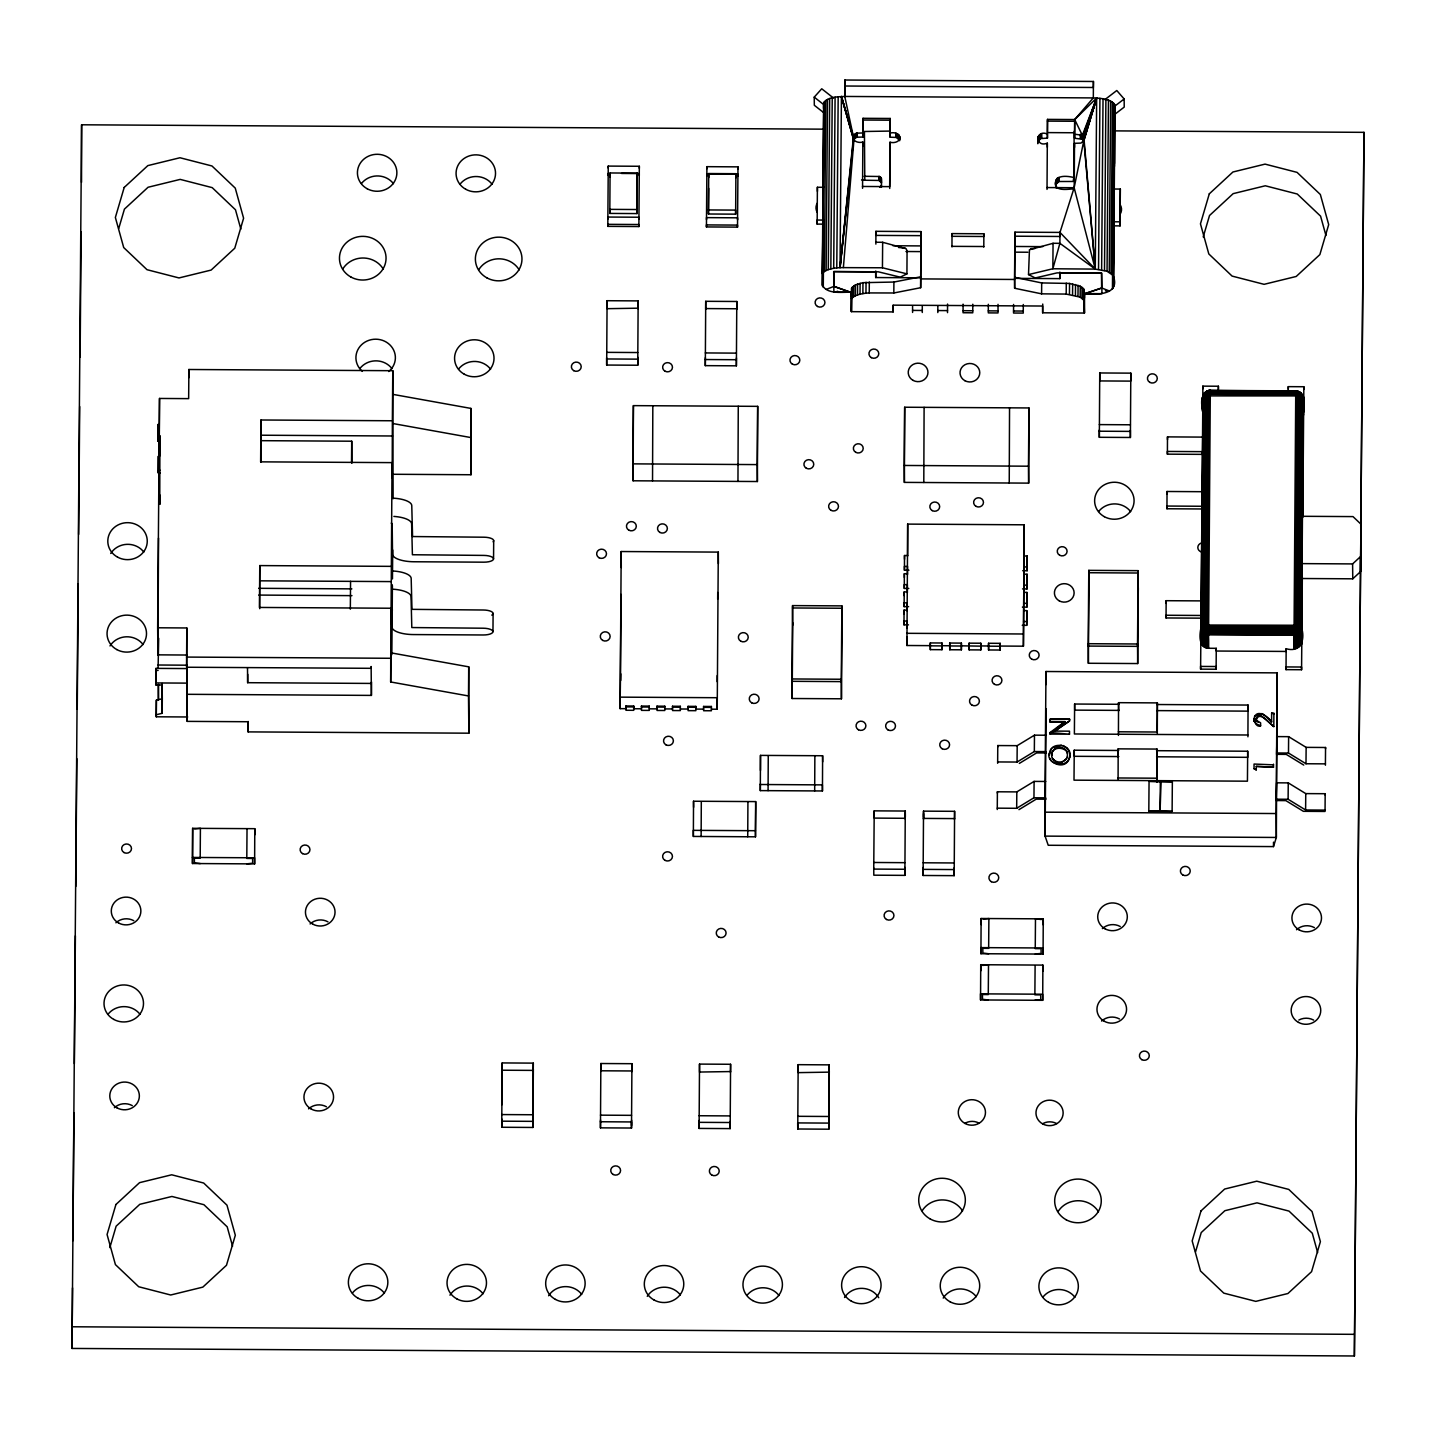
<?xml version="1.0" encoding="UTF-8"?>
<svg xmlns="http://www.w3.org/2000/svg" width="1436" height="1436" viewBox="0 0 1436 1436"><rect width="100%" height="100%" fill="white"/><g stroke="black" fill="none" stroke-linecap="round" stroke-linejoin="round"><path stroke-width="1.5" d="M851.62 288.08L851.404 311.666L851.404 292.531L834.065 286.41L833.903 271.619L875.655 271.853L875.709 277.543L920.763 277.812L920.745 276.789L893.91 282.048L862.964 282.677L855.407 284.884L851.62 288.08L851.404 311.666L893.156 311.917L893.21 305.365M1014.749 278.369L1014.731 277.345L1041.692 282.928L1069.551 283.448L1080.267 286.213L1084.108 289.444L1084.413 313.048L1042.662 312.797L1042.59 306.03L893.084 305.15L893.156 311.917M1113.438 168.479L1114.462 166.199L1114.48 104.325C1109.525 98.312 1100.479 98.438 1093.317 97.917L844.763 96.445C837.673 96.894 828.644 96.607 823.743 102.602L822.2 284.956C827.298 295.116 843.291 291.688 852.122 292.28L833.885 292.1L833.706 271.548L878.311 271.817L900.264 277.166L906.924 273.863L907.067 250.833L906.062 248.679L882.655 242.289L875.816 242.253M1204.822 392.943C1218.805 387.576 1201.34 390.592 1204.75 396.174L1202.883 625.504L1208.34 630.745L1293.782 631.248L1299.347 626.096L1301.213 396.767L1295.739 391.561L1210.297 391.059C1201.663 396.156 1200.334 397.431 1202.65 411.611C1201.878 405.49 1199.94 390.341 1210.297 390.556L1295.757 391.005L1301.178 393.141L1296.421 390.897L1210.315 390.412L1208.484 648.264L1216.256 648.318L1216.274 651.029L1286.189 651.441L1286.153 648.731C1300.639 652.967 1305.432 639.935 1301.537 627.694L1301.644 642.682M1295.775 391.346C1298.503 392.225 1296.6 387.917 1302.003 397.09L1300.136 626.419C1292.346 632.558 1294.087 637.961 1293.926 648.767L1295.757 390.879L1301.178 393.141M1083.731 293.644C1095.471 294.901 1121.193 295.547 1113.097 275.407L1107.048 271.278L1095.273 269.106L1096.655 98.025L1074.702 119.547L1047.508 119.385L1047.382 132.597L1074.577 132.758L1074.702 119.547L1093.317 97.917L1093.442 81.475L844.889 80.021L844.763 96.445L853.325 136.348C852.051 141.554 859.051 143.277 862.839 142.056L862.892 146.131M844.853 95.261L844.889 80.021M823.546 154.639L823.456 165.643L823.743 102.602L822.469 286.123M890.123 131.071L862.91 131.52L863.036 118.308L890.23 118.47L890.14 137.192L896.585 137.461L899.672 140.674C901.736 134.589 895.077 131.502 890.105 133.117M890.105 131.681L890.23 118.47M1114.426 163.524L1114.48 104.325L1113.223 287.846M1302.506 516.978L1303.17 397.108L1301.752 393.823L1297.426 396.013L1295.703 394.361L1299.239 392.154L1300.316 392.764M1112.882 130.873L1363.967 132.345L1354.399 1355.979L72.033 1348.44L81.601 124.788L823.672 129.168M72.033 1348.44L72.518 1287.895M72.913 1240.794L73.954 1112.972M74.349 1063.645L75.39 935.823M75.785 886.479L76.826 758.657M77.239 709.33L78.262 583.734M78.657 534.407L79.698 406.585M80.111 357.259L81.134 231.663M81.529 182.336L81.601 124.788M187.685 716.977L156.273 716.797L156.255 714.751L162.178 713.297L161.891 685.008L155.95 684.972L156.039 668.386L187.201 668.566L187.218 721.375L248.033 721.734L248.123 731.893L468.89 733.186L468.728 666.842L390.915 652.841L390.682 681.974L468.495 695.957L468.89 733.186M157.924 441.085L158.032 424.5L157.924 441.085L159.97 441.103M155.95 684.972L156.039 668.386M156.255 714.751L156.38 700.194L162.304 698.74L162.142 683.5M158.265 472.893L158.355 456.307L158.265 472.893L160.293 472.911M156.273 716.797L156.38 700.194M186.788 655.031L157.942 654.852L157.655 627.783L159.522 398.454L188.654 398.634L188.888 369.501L392.782 370.703L393.123 498.777M157.942 654.852L158.516 538.087M158.947 503.587L159.522 398.454M158.086 668.404L158.678 638.266M159.755 504.18L159.917 435.682L160.114 455.733M158.445 700.014L158.57 684.433M160.042 504.09L160.114 495.169M162.178 713.297L162.304 698.74M158.05 665.012L187.165 665.191L186.931 694.306L371.403 695.401L371.134 666.501L371.116 668.314L186.644 667.237L186.788 627.963L157.655 627.783M186.644 667.237L186.788 627.963M254.782 828.68L254.621 863.898L192.478 863.521L192.657 828.321L254.782 828.68L254.854 834.765M192.478 863.521L192.657 828.321M371.314 683.428L247.656 682.692L247.71 674.292M248.123 731.893L248.213 721.482M391.184 566.358L259.772 565.587L259.431 607.446L390.843 608.236L391.005 623.457L392.028 462.625L260.634 461.853L260.975 419.994L392.369 420.766L392.19 477.847L392.028 462.625M259.719 608.667L259.772 565.587M260.903 462.087L260.975 419.994M350.33 609.187L350.564 581.347M351.533 462.625L351.712 441.211L261.083 440.672M371.403 695.401L371.511 681.956M390.682 681.974L390.843 608.236M392.369 420.766L392.782 370.703M493.104 613.459L492.961 631.66A9.711 3.393 0.5 0 1 483.286 634.981L413.371 634.568A21.36 7.449 0.5 0 1 391.938 627.011L391.723 584.416M391.849 654.636L392.405 585.601M392.459 578.923L392.71 549.988M468.495 695.957L468.728 666.842M393.32 474.275L470.99 474.742L470.846 408.398L393.033 394.397M470.99 474.742L470.846 408.398M391.238 523.153L392.172 523.619L392.531 554.206A21.36 7.449 0.5 0 0 413.963 561.763L483.878 562.176A9.711 3.393 0.5 0 0 493.553 558.855L493.697 540.654M532.882 1124.962L533.294 1063.125L502.223 1062.927L501.756 1121.175L532.81 1121.354M501.81 1127.26L501.864 1119.308L501.81 1127.26L532.882 1127.457L533.348 1069.21M501.99 1104.697L502.223 1062.927M600.463 1127.852L600.858 1063.52L631.93 1063.699L631.517 1128.032L600.463 1127.852L600.517 1119.883M637.799 357.277L637.746 365.229L606.674 365.049L607.087 300.716L638.158 300.896L638.212 306.999M639.325 166.271L638.876 226.547L607.805 226.367L608.254 166.091L639.325 166.271L639.343 168.299M609.815 213.425L610.067 172.966L637.243 173.128L636.992 213.587L609.815 213.425L609.761 209.369L636.956 209.53L636.992 213.587M625.97 708.684L620.137 708.648L621.196 551.532L718.287 552.106L718.413 563.612M620.137 708.648L621.07 594.396M621.285 567.525L621.196 551.532M625.934 705.973L625.934 706.889L633.689 706.925L633.725 710.317L625.952 710.264L625.934 705.973L633.707 706.027L633.725 708.738L641.497 708.774M632.935 463.864L633.402 405.634L757.687 406.352L757.382 481.527L633.114 480.791L632.935 463.864L757.203 464.6L757.382 481.527M633.114 480.791L633.402 405.634M636.956 209.53L637.243 173.128M633.689 706.925L633.707 706.027M637.746 365.229L638.158 300.896M641.461 706.063L641.461 706.979L649.234 707.033L649.234 706.117L641.461 706.063L641.497 710.371L649.269 710.407L649.234 706.117M652.824 405.742L652.536 480.898M657.006 706.153L656.988 707.068L664.76 707.122L664.778 706.207L657.006 706.153L657.024 710.461L664.796 710.497L664.778 706.207M672.533 706.243L672.533 707.158L680.305 707.212L680.305 706.297L672.533 706.243L672.569 710.551L680.341 710.587L680.305 706.297M688.077 706.35L688.059 707.248L695.832 707.302L695.832 706.386L688.077 706.35L688.095 710.64L695.868 710.676L695.832 706.386M693.355 836.434L693.534 801.234L755.677 801.593L755.731 807.678L755.498 836.811L693.355 836.434L693.301 830.349L755.444 830.708L755.498 836.811M730.583 1064.273L730.17 1128.606L699.099 1128.427L699.511 1064.094L730.583 1064.273L730.529 1072.243M705.309 365.641L705.722 301.309L736.794 301.488L736.381 365.821L705.309 365.641L705.363 357.672M737.978 166.863L737.512 227.121L706.44 226.942L706.907 166.666L737.978 166.863L737.996 168.892M703.604 706.44L703.604 707.338L711.358 707.392L711.376 706.476L703.604 706.44L703.64 710.73L711.394 710.766L711.376 706.476M735.896 173.702L735.645 214.161L708.451 214L708.702 173.541L735.896 173.702L735.932 177.759M708.451 214L708.666 188.313M717.21 675.548L717.174 681.687M711.394 709.187L717.228 709.222L718.287 552.106M738.266 406.244L737.96 481.401M757.203 464.6L757.687 406.352M755.444 830.708L755.677 801.593M822.613 755.749L822.451 790.967L760.308 790.608L760.488 755.39L822.613 755.749L822.684 761.852M760.308 790.608L760.362 783.876M760.47 770.45L760.488 755.39M792.564 605.597L791.954 681.31L841.263 681.615L841.891 605.884L792.564 605.597L792.726 625.163M842.07 623.08L841.442 698.793L792.134 698.506L792.744 622.793M829.29 1070.951L828.823 1129.199L797.752 1129.001L798.165 1064.668L829.218 1064.866L829.164 1072.818M823.743 224.142L817.156 224.106L817.389 187.272L823.977 187.308M822.343 273.702L824.515 101.471M823.277 287.272L823.546 252.521M823.115 272.571L824.39 271.494L825.772 100.412M824.39 271.494L826.131 270.506L827.513 99.425M826.131 270.506L828.285 269.627L829.685 98.545M828.285 269.627L830.834 268.891L832.234 97.81M830.834 268.891L833.688 268.299L835.088 97.199M829.218 1064.866L828.751 1123.096L797.68 1122.916L797.752 1129.001M833.688 268.299L836.775 267.868L838.175 96.786M853.648 139.687L856.538 137.228L862.964 137.03L862.928 132.956L856.484 133.171L853.325 136.348L841.424 96.517L840.042 267.617L836.775 267.868M851.53 299.011L852.392 286.949M852.302 297.862L853.576 296.803L853.666 285.872M853.576 296.803L855.317 295.816L855.407 284.884M855.317 295.816L857.489 294.936L857.561 284.023M857.489 294.936L860.02 294.2L860.11 283.269M862.551 188.313L862.839 142.056M862.964 137.03L863.036 118.308M860.02 294.2L862.874 293.608L862.964 282.677M864.077 176.269L879.406 176.502L881.381 178.387L881.542 182.893L878.976 180.451L864.795 180.236L864.436 132.274M862.874 293.608L865.962 293.177L866.052 282.246M865.962 293.177L869.229 292.926L869.318 281.994M875.709 277.543L875.763 270.991M875.87 244.12L875.906 231.322L920.961 231.591L920.655 287.721L893.82 292.98L869.229 292.926M905.344 817.12L905.272 811.035L874.219 810.855L873.734 869.085L904.806 869.265M881.507 187.147L881.381 178.387M906.924 273.863L882.44 267.778L882.655 242.289M899.636 136.617C900.839 141.841 893.82 143.474 890.033 142.218L889.674 186.626L862.48 186.465M889.728 188.475L890.033 142.218M890.14 137.192L890.194 130.927M893.82 292.98L893.91 282.048M904.213 465.461L904.68 407.232L1028.948 407.95L1028.661 483.124L904.375 482.388L904.213 465.461L1028.481 466.197L1028.661 483.124M904.375 482.388L904.68 407.232M908.467 624.857L903.998 624.84L904.052 610.12L907.157 610.138M908.611 606.656L904.141 606.638L904.195 591.919L907.301 591.937M908.755 588.455L904.303 588.437L904.339 573.718L907.444 573.736M908.916 570.254L904.447 570.236L904.5 555.517L907.606 555.535M873.752 867.954L873.806 875.188L904.877 875.368L905.272 811.035M930.331 645.644L906.924 645.5L907.678 524.104L1024.191 524.804L1023.419 646.182L1000.246 646.056M906.924 645.5L906.996 636.812M907.067 628.106L907.067 621.052L903.962 621.034L903.998 624.84M907.193 611.018L907.211 602.851L904.106 602.833L904.141 606.638M907.355 592.817L907.355 584.649L904.249 584.631L904.303 588.437M907.498 574.633L907.516 566.448L904.411 566.43L904.447 570.236M907.642 556.055L907.678 524.104M912.578 312.438L912.578 306.048M920.655 287.721L920.961 231.591M922.289 312.492L922.289 306.101M924.102 407.339L923.797 482.496M923.115 875.475L923.527 811.143L954.599 811.322L954.186 875.655L923.115 875.475L923.168 867.506M930.331 649.628L930.313 642.933L941.962 643.005L941.98 649.7L930.331 649.628L930.313 642.933M937.816 312.581L937.834 306.191M947.527 312.635L947.563 304.055M951.96 246.92L952.014 233.601L983.857 233.781L983.875 236.491L952.032 236.312L952.014 233.601M949.735 649.754L949.717 643.041L961.384 643.113L961.384 649.808L949.735 649.754L949.717 643.041M972.8 304.217L972.764 312.797L963.053 312.743L963.089 304.145M969.156 649.862L969.138 643.166L980.788 643.22L980.806 649.934L969.156 649.862L969.138 643.166M980.788 643.22L980.77 646.146L961.402 645.823M983.804 247.1L983.857 233.781M980.806 649.934L980.842 645.751M1042.877 965.1L1042.698 1000.318L980.555 999.941L980.734 964.723L1042.877 965.1L1042.931 971.185M1043.254 918.86L1043.074 954.078L980.932 953.719L981.111 918.501L1043.254 918.86L1043.308 924.963M998.038 304.36L998.02 312.94L988.309 312.886L988.327 304.306M988.56 643.274L988.542 646.182L1000.192 646.254L1000.21 643.346L988.56 643.274L988.578 649.97L1000.228 650.041L1000.264 645.859M988.578 649.97L988.614 645.787M997.266 809.527L997.392 791.792L1016.814 791.9L1034.1 781.399L1045.713 781.471M997.643 763.288L997.769 745.553L1017.191 745.661L1034.476 735.16L1046.09 735.232M1009.544 407.842L1009.239 482.999M1023.294 304.504L1023.258 313.084L1013.547 313.03L1013.583 304.45M1084.575 293.393L1084.413 313.048L1084.018 300.375L1080.177 297.144L1066.194 294.075L1041.603 293.841L1014.642 288.259L1014.552 279.464L1014.947 232.147L1059.983 232.417L1095.273 269.106L1052.857 268.765L1028.517 274.581L1029.45 249.774L1053.055 243.294L1059.894 243.33L1095.273 269.106L1084.09 139.938L1096.655 98.025L1082.403 135.217L1082.457 139.274L1084.144 141.751L1084.108 137.694L1096.655 98.025L1082.995 135.72L1083.031 139.795M1014.642 288.259L1014.947 232.147M997.266 808.163L1016.67 808.288L1016.814 791.9M997.625 761.942L1017.047 762.049L1017.191 745.661M1023.419 646.182L1024.191 524.804M1022.252 625.306L1026.722 625.342L1026.776 610.623L1023.671 610.605M1022.414 607.105L1026.866 607.141L1026.919 592.422L1023.814 592.404M1022.558 588.904L1027.027 588.94L1027.063 574.22L1023.958 574.203M1022.701 570.702L1027.171 570.738L1027.225 556.019L1024.119 556.001M1026.722 625.342L1026.776 610.623M1026.866 607.141L1026.919 592.422M1027.027 588.94L1027.063 574.22M1027.171 570.738L1027.225 556.019M1028.481 466.197L1028.948 407.95M1037.707 142.972L1040.274 138.61L1047.436 138.107L1047.508 119.385M1016.67 808.288L1033.956 797.77L1034.1 781.399M1017.047 762.049L1034.333 751.549L1034.476 735.16M1041.603 293.841L1041.692 282.928M1042.662 312.797L1042.733 304.055M1047.023 189.408L1047.311 143.151C1035.123 148.123 1035.284 128.917 1047.4 134.051L1047.436 138.107M1044.834 812.184L1045.982 671.51L1277.232 672.874L1276.335 837.457L1273.481 846.594L1048.226 845.265L1045.085 836.111L1044.834 812.184L1276.083 813.548L1276.335 837.457L1045.085 836.111L1046.126 708.828M1053.055 243.294L1052.857 268.765L1059.894 243.33L1059.983 232.417L1074.146 187.721L1083.821 140.638L1096.655 98.025L1083.48 136.33L1083.516 140.387M1050.075 732.539L1069.497 734.191L1050.075 734.083L1050.075 732.539L1064.92 721.59L1050.075 734.083M1064.92 722.254L1050.165 722.182L1050.183 719.167L1069.605 719.274L1050.183 719.167M1050.165 722.182L1050.183 719.849M1056.34 188.17C1051.906 175.264 1064.345 175.156 1073.805 177.508L1074.164 131.304M1016.419 278.369L1059.804 278.62L1059.858 272.068M1066.194 294.075L1066.284 283.161M1069.461 294.362L1069.551 283.448M1072.566 294.829L1072.656 283.915M1069.497 734.191L1069.497 731.175L1054.778 731.086L1069.605 720.908L1069.605 719.274M1074.2 189.552L1074.505 143.313L1080.931 143.097L1083.821 140.638L1095.273 269.106L1074.146 187.721L1046.952 187.56M1082.457 139.274L1074.613 138.269L1074.702 119.547L1084.234 139.184M1075.438 295.457L1075.528 284.543M1118.716 750.472L1074.254 750.202L1074.002 780.161L1247.435 781.184L1247.687 751.225L1156.518 750.687M1119.093 704.286L1074.631 704.035L1074.379 733.975L1247.812 734.999M1077.987 296.229L1078.077 285.315M1080.177 297.144L1080.267 286.213M1081.936 298.149L1082.026 287.218M1083.229 299.226L1083.318 288.313M1084.108 289.444L1084.018 300.375L1084.413 293.913L1101.645 287.99L1101.484 273.181L1059.732 272.948L1059.804 278.62M1088.793 570.361L1088.183 646.074L1137.509 646.362L1138.12 570.648L1088.793 570.361L1088.955 589.909M1138.299 587.845L1137.689 663.558L1088.362 663.27L1088.973 587.557M1098.54 269.412L1099.922 98.312M1130.814 373.145L1130.401 437.477L1099.33 437.298L1099.743 372.965L1130.814 373.145L1130.85 380.378M1101.627 269.878L1103.027 98.779M1104.499 270.506L1105.899 99.407M1107.048 271.278L1108.448 100.179M1109.238 272.176L1110.638 101.094M1110.997 273.181L1112.397 102.1M1112.29 274.276L1113.69 103.177M1112.451 288.977L1112.631 267.258M1113.618 146.49L1114.767 106.156L1124.155 98.976L1116.777 90.522L1104.858 99.658M1113.097 275.407L1113.977 218.864L1113.474 286.679L1114.874 115.598M1113.492 225.847L1120.08 225.883L1120.313 189.067L1113.726 189.013M1120.08 225.883L1120.313 189.067M1118.088 779.371L1118.177 748.856L1157.021 749.071L1156.895 781.848M1118.429 735.429L1118.554 702.671L1157.38 702.904L1157.29 733.419M1172.35 781.597L1172.117 811.394L1148.818 811.268L1149.051 781.471L1172.368 782.279M1156.824 782.261L1157.021 749.071M1157.38 702.904L1157.147 732.019L1118.321 731.786M1161.096 781.525L1160.073 810.927L1160.324 781.525M1166.05 617.965L1166.032 615.254L1200.981 615.47L1201.017 618.162L1166.05 617.965L1166.14 600.697L1201.106 600.894M1166.947 508.757L1166.912 506.046L1201.878 506.262L1201.896 508.972L1166.947 508.757L1167.037 491.489L1201.986 491.704M1167.396 454.153L1167.36 451.442L1202.309 451.658L1202.345 454.368L1167.396 454.153L1167.486 436.885L1202.435 437.1M1200.801 643.651L1203.117 395.349M1216.256 648.318L1216.13 669.23L1200.604 669.14L1202.865 397.251C1209.83 390.053 1214.102 384.633 1203.332 396.857L1201.465 626.186C1199.347 633.312 1198.019 647.6 1208.484 648.264C1208.107 637.494 1209.65 632.091 1202.058 625.845L1204.301 395.528M1202.812 396.928L1202.847 386.14L1218.392 386.23L1218.41 388.941M1201.591 644.261L1201.501 630.225L1203.817 625.234L1205.504 394.756L1206.814 395.672L1210.261 392.692L1205.755 392.207M1218.338 392.297L1218.392 386.23M1247.92 736.812L1248.063 705.058L1156.895 704.52M1256.285 766.393L1273.463 767.183L1256.285 766.393L1256.267 769.875L1254.041 768.691L1254.059 764.042L1273.481 764.85M1253.969 719.831L1254.167 721.482C1253 713.315 1254.4 728.59 1260.611 725.808L1260.611 722.829L1256.356 720.316M1271.65 713.064L1273.894 713.764L1271.65 713.064L1271.596 722.182C1268.562 716.474 1256.177 707.858 1254.023 718.7M1273.463 767.183L1273.481 764.167M1256.213 719.328C1260.252 710.335 1270.411 724.641 1273.804 726.598L1273.894 713.082M1273.481 846.594L1273.517 842.16M1276.083 813.548L1277.232 672.874M1325.177 793.713L1325.051 811.448L1303.385 811.322L1285.866 800.624L1276.173 800.552L1276.622 782.817L1288.254 782.889L1305.755 793.605L1325.177 793.713L1325.177 795.077M1303.762 765.083L1286.243 754.385L1276.55 754.331L1276.999 736.596L1288.63 736.668L1306.132 747.366L1325.554 747.492L1325.554 748.838M1302.326 577.452L1301.572 669.732L1286.028 669.643L1286.153 648.731M1288.254 390.682L1288.289 386.643L1303.834 386.733L1303.852 389.443M1325.033 810.101L1305.611 809.976L1288.11 799.278L1288.254 782.889M1325.428 765.226L1325.41 763.862L1305.988 763.755L1288.487 753.038L1288.63 736.668M1202.219 645.231L1202.129 631.194L1206.635 624.804L1208.358 626.455L1203.799 633.33L1204.966 647.457L1204.84 633.94L1207.012 629.812L1293.782 630.045L1297.246 625.558L1298.988 394.792L1295.721 392.154L1210.279 391.651C1206.043 389.443 1203.224 394.469 1202.506 398.077M1300.872 644.836L1300.675 630.817L1298.377 625.791L1300.244 396.462C1306.365 390.341 1302.721 413.819 1303.655 414.914M1200.855 642.089L1200.729 626.976L1204.84 625.019L1293.818 625.252L1297.336 625.558L1298.575 627.137L1300.729 396.605C1307.711 393.087 1301.106 410.193 1303.619 412.204L1303.188 398.544M1296.421 390.897L1300.154 392.908L1302.614 397.431L1300.747 626.76L1298.216 630.53L1293.782 633.222L1208.34 632.72L1203.924 629.973L1201.465 626.186M1302.811 517.337L1303.834 386.733M1305.611 809.976L1305.755 793.605M1305.988 763.755L1306.132 747.366M1325.41 763.862L1325.554 747.492M1354.399 1355.979L1363.967 132.345M1360.592 571.582L1360.43 556.683L1352.604 563.917L1301.878 563.612L1302.273 578.511L1352.766 578.816L1360.592 571.582L1360.861 538.823L1360.7 523.925L1352.999 516.601L1302.255 516.296M1302.021 563.881L1301.447 628.699L1298.27 633.402L1293.782 635.233L1208.34 634.73L1202.865 632.576L1200.729 628.537L1203.871 632.845L1208.34 634.371L1294.877 634.766M1093.442 81.475L1093.352 87.488L844.799 86.016M1203.871 397.951L1204.265 393.249L1208.502 395.474L1210.261 393.985L1204.876 392.584M1300.226 645.805L1300.029 631.768L1295.541 625.342L1293.8 626.814L1298.341 633.886L1297.462 647.995L1297.318 634.461L1293.782 628.842L1208.34 628.34L1206.778 624.804L1202.937 632.073L1203.009 646.11M1303.134 396.462L1300.621 392.836L1297.354 394.505L1297.282 395.995L1295.703 392.979L1210.279 392.405L1203.063 396.462M1301.447 628.699L1300.747 626.76L1297.336 625.558L1293.782 628.447L1295.344 628.663L1293.782 628.753L1294.41 629.453M1300.28 627.891L1300.352 626.545L1301.357 643.795M1299.436 646.667L1299.221 632.648L1295.541 625.342M1203.727 396.623L1203.799 395.331M1208.502 395.474L1208.591 393.985L1210.261 393.859L1208.699 392.638L1210.279 391.705L1208.879 390.646M1051.69 753.954L1051.637 755.48C1050.99 749.018 1059.212 745.087 1064.238 748.677C1069.999 751.369 1065.853 761.08 1067.451 756.826M1202.65 396.695L1202.632 400.841M1296.331 648.426L1296.187 634.891L1293.782 630.637L1208.34 630.135L1205.989 634.371L1207.263 648.174L1207.191 634.64L1208.34 634.371L1203.135 631.481L1200.999 626.581L1203.458 630.763L1208.035 632.558M843.381 267.545L853.935 139.956L840.042 267.617L882.44 267.778M1049.393 754.851C1049.213 739.522 1075.061 744.207 1069.282 758.657C1064.238 772.137 1044.905 760.703 1049.536 753.092M1201.142 643.202L1201.034 629.183L1203.817 625.234M1069.658 757.221L1069.82 755.515M1293.782 635.233L1299.293 633.132L1301.608 627.999L1303.332 397.287L1295.685 395.923L1205.684 395.905M1206.814 395.672L1206.958 394.254M853.558 139.292L840.042 267.617L853.307 138.574L841.424 96.517L853.199 137.084M1208.358 626.455L1205.863 625.611L1207.748 394.846M1073.805 177.508L1073.159 181.474L1058.978 181.51L1056.375 183.916M1295.703 394.361L1298.198 395.367L1296.313 626.15M1209.166 390.915L1210.315 390.359L1209.381 390.448M1207.389 633.761L1293.782 634.048L1297.731 632.091L1300.675 628.609L1303.17 397.108M1202.596 397.646L1202.812 396.515M1113.744 222.688L1113.995 221.521M1051.69 754.636C1052.462 744.925 1067.253 747.833 1067.469 753.559M1273.804 726.598L1261.382 715.828L1258.726 715.738L1256.518 717.587L1256.356 720.98L1258.151 722.236M1276.676 737.942L1276.999 736.596M1049.554 753.774L1051.385 748.91M1301.052 396.408L1298.198 395.367M881.453 185.208L879.765 187.326M1056.447 179.41C1051.457 192.262 1067.092 189.301 1074.218 188.762M1049.752 758.136C1051.296 765.029 1068.151 767.596 1069.658 756.539M118.757 228.396L124.429 209.117L148.07 187.254L180.2 179.392L212.205 187.631L235.486 209.782L240.853 229.132M109.836 1247.615L116.136 1226.182L139.795 1204.319L171.907 1196.457L203.912 1204.696L227.193 1226.829L232.56 1246.179M1203.206 236.94L1209.525 215.508L1233.165 193.645L1265.295 185.782L1297.282 194.022L1320.582 216.154L1325.949 235.504M1195.542 1251.851L1201.232 1232.573L1224.872 1210.71L1257.003 1202.847L1288.989 1211.087L1312.289 1233.219L1317.656 1252.569M1301.77 644.243C1299.329 616.582 1306.257 631.409 1293.782 634.73M1084.234 138.448L1096.655 98.025L1083.857 136.994L1083.893 141.051M1301.285 628.196L1300.352 626.545M1202.883 625.504L1201.196 627.047M1202.883 395.869L1204.265 393.249M1261.867 713.548L1254.543 716.331M1062.227 762.372C1058.045 766.375 1049.429 755.264 1053.198 759.141C1056.555 763.324 1064.058 762.947 1066.697 758.172M1301.213 396.767L1302.901 397.054L1301.429 393.733M1208.34 629.542L1203.889 625.216L1203.601 626.581L1204.84 625.019L1206.186 395.223M1206.796 628.142L1208.34 628.25L1207.012 629.812L1208.34 630.135M1204.319 625.719L1205.863 625.611M823.582 112.564L814.32 105.277L814.23 97.145L821.733 88.781L833.508 98.061M1063.286 761.295L1066.05 759.105M1206.707 626.419L1208.376 624.75M1297.103 627.047L1298.377 625.791M1295.685 395.923L1297.354 394.505M1296.187 634.891L1297.211 634.012M1061.491 745.158L1052.516 747.707M1114.857 114.288L1124.226 107.09L1124.155 98.976M837.726 291.257L834.783 292.208M1054.778 731.086L1069.605 720.908M1297.264 393.159L1295.703 392.979L1298.665 391.507L1300.244 392.405M1203.942 396.515L1204.876 395.833M1297.157 391.166L1295.721 392.154M1296.08 634.479L1295.003 635.143L1295.146 648.695M1019.327 763.413L1036.595 752.913L1046.305 752.967M1018.95 809.653L1036.218 799.152L1045.929 799.206L1045.587 797.842L1033.956 797.77M826.328 289.372L833.867 286.428L850.363 292.19M1084.557 293.68L1101.843 288.008L1109.436 291.023L1105.325 290.826M158.247 470.864L160.276 470.362M1205.827 391.849L1206.814 391.597M1210.297 390.646L1209.381 390.825L1210.297 391.059M1207.586 627.245L1294.554 627.765M1296.475 393.733L1209.489 393.213M1296.69 390.969L1295.757 391.005L1296.654 391.346M1030.868 248.625L1035.123 248.446M1207.227 634.245L1208.34 634.227M1293.782 632.612L1295.2 632.594M1295.452 626.94L1293.8 626.958L1295.452 626.94L1293.818 625.252M1113.456 221.79L1120.044 221.826M862.964 120.032L890.158 120.193M1047.436 121.109L1074.631 121.27M621.519 173.451L639.271 173.559L639.289 175.587M708.415 209.943L735.591 210.105L735.645 214.161M823.708 220.085L817.12 220.049L817.156 224.106M920.997 235.648L875.942 235.396L875.906 231.322M1014.983 236.204L1060.037 236.473L1059.983 232.417M893.03 245.753L920.925 245.915L920.979 251.605L905.954 251.515M1042.787 246.633L1014.893 246.471L1014.965 252.162L1027.835 252.233M951.906 246.346L983.75 246.525M920.566 278.907L1014.552 279.464M1085.454 293.572L1101.933 293.68L1101.681 273.127L1057.075 272.876L1035.23 277.956L1028.517 274.581M638.087 308.184L607.033 308.686M705.668 308.578L736.74 308.758M912.542 310.409L922.253 310.463M937.798 310.553L947.509 310.607M963.035 310.697L972.746 310.768M988.273 310.858L997.984 310.912M1013.529 311.002L1023.24 311.056M606.602 358.964L637.674 359.144M705.255 359.538L736.327 359.718M1289.187 391.31L1209.22 390.628M1099.258 431.213L1130.329 431.392M261.119 435.216L392.531 435.988M157.906 439.057L159.952 439.075M1024.03 566.933L1027.135 566.951M1088.775 572.731L1138.102 573.018M1023.868 585.134L1026.973 585.152M259.934 580.826L391.346 581.598M258.659 588.311L351.874 588.868M258.731 595.078L351.946 595.635M1023.724 603.317L1026.83 603.335M792.546 607.966L841.873 608.254M1023.581 621.519L1026.686 621.537M1207.425 631.319L1294.698 631.84L1293.782 631.248M906.798 633.312L1023.294 633.994M941.98 645.697L949.752 645.751M980.824 645.931L988.596 645.985M930.277 645.841L941.926 645.913M949.699 645.949L961.348 646.02M186.536 657.078L390.43 658.28M156.057 670.415L158.104 670.433M155.932 682.944L187.093 683.123M620.011 697.142L717.102 697.716L717.228 709.222M1119.165 710.389L1074.684 710.12L1074.631 704.035M1156.967 710.605L1248.135 711.143L1248.063 705.058M649.269 708.828L657.024 708.863M664.796 708.917L672.569 708.953M680.341 709.007L688.095 709.043M695.868 709.097L703.64 709.133M1050.165 721.5L1064.92 721.59M1034.333 751.549L1045.964 751.62M1276.873 752.985L1288.487 753.038M1118.788 756.557L1074.307 756.305L1074.254 750.202M1156.59 756.79L1247.758 757.328L1247.687 751.225M1117.944 777.971L1156.77 778.204M760.236 784.505L822.379 784.882L822.451 790.967M1276.496 799.206L1288.11 799.278M874.219 810.855L874.255 818.089L905.218 818.305M923.474 818.412L954.545 818.592M194.596 829.003L200.412 828.357L200.196 858.154L194.363 858.118L194.416 862.856L200.25 863.575M192.406 857.436L254.549 857.795L254.621 863.898M923.061 869.372L954.132 869.57M983.068 919.184L988.883 918.555L988.65 948.352L982.816 948.316L982.87 953.055L988.704 953.755M1041.315 919.525L1035.482 918.825L1035.248 948.622L1041.082 948.657L1041.118 953.396L1035.302 954.043M982.691 965.423L988.507 964.777L988.273 994.574L982.439 994.538L982.493 999.277L988.327 999.995M502.169 1070.215L533.241 1070.394M600.804 1070.789L631.876 1070.969M730.529 1071.561L699.458 1072.046M829.164 1072.136L798.111 1072.638M600.392 1121.749L631.463 1121.947L631.517 1128.032M699.045 1122.342L730.098 1122.521M71.8 1326.774L1354.184 1334.331M1082.403 135.217L1074.577 134.212L1074.613 138.269M1206.922 632.073L1208.34 632.109M1296.87 391.148L1295.757 391.113L1298.054 391.382M898.577 247.53L904.967 247.889M1298.862 625.934L1300.136 626.419M1254.149 720.764L1256.428 723.906L1260.611 725.808M861.546 179.949L864.795 180.236M1210.279 391.705L1209.65 392.028M392.782 423.512L470.595 437.513M1293.782 630.045L1295.11 630.332L1293.782 629.955L1294.105 631.032M1293.782 634.048L1294.716 634.281M1067.163 748.156L1062.981 745.517M1262.854 713.961L1271.578 721.5M814.23 97.145L823.492 104.451L823.528 108.508M1299.688 392.1L1302.667 395.385M1208.591 393.985L1210.243 395.421M1302.614 397.431L1303.475 398.669L1303.332 397.287M823.007 220.964L823.797 222.113M1069.748 753.685L1068.151 749.341M1200.927 627.604L1201.034 629.183M841.424 96.517L853.181 137.838M1052.05 757.759L1051.637 754.798M1208.017 630.53L1208.34 631.804M1204.84 633.94L1206.078 647.905L1205.989 634.371M1256.159 719.149L1256.213 720.441M1302.165 395.923L1302.219 397.216M1201.86 625.952L1201.914 627.317M1352.604 563.917L1352.766 578.816M1301.572 669.732L1301.537 667.022L1286.01 666.932L1286.028 669.643M1298.341 633.886L1298.503 647.403M1288.289 386.643L1288.325 389.335M1256.338 718.054L1256.356 720.98M1256.267 769.875L1254.041 768.691M1253.933 719.059L1253.969 720.513M1216.13 669.23L1216.095 666.519L1200.568 666.43L1200.604 669.14M1204.014 393.823L1204.05 397.682M1202.847 386.14L1202.883 388.833M1172.117 811.394L1160.862 810.927M1167.486 436.885L1167.504 439.596M1167.037 491.489L1167.073 494.199M1166.14 600.697L1166.176 603.407M1160.073 810.927L1148.818 811.268M1138.12 570.648L1138.281 590.214M1137.689 663.558L1137.527 643.992L1088.201 643.705L1088.362 663.27M1130.76 381.114L1099.689 380.935M1130.401 424.787L1099.33 424.607M1130.365 430.244L1130.401 437.477M1118.554 702.671L1118.644 710.802M1118.177 748.856L1118.267 756.969M1099.743 372.965L1099.779 380.199M1099.294 430.064L1099.33 437.298M1084.413 293.913L1084.467 298.06M1081.739 134.804L1081.775 138.861M1081.003 134.499L1081.057 138.556M1080.231 134.302L1080.267 138.359M1074.505 143.313L1074.541 147.369M1058.942 177.454L1058.978 181.51M1058.458 177.561L1058.512 181.618M1058.009 177.723L1058.063 181.798M1057.596 177.974L1057.632 182.031M1057.219 178.261L1057.273 182.318M1056.896 178.602L1056.95 182.659M1056.645 178.997L1056.681 183.054M1047.311 143.151L1047.365 147.208M1041.746 134.087L1041.782 138.143M1040.956 134.266L1041.01 138.323M1045.982 671.51L1046.126 684.559M1040.22 134.553L1040.274 138.61M1039.556 134.966L1039.592 139.023M1038.946 135.469L1039 139.525M1038.461 136.061L1038.497 140.118M1038.066 136.725L1038.12 140.782M1037.797 137.425L1037.833 143.726M1043.074 954.078L1043.003 947.993L980.878 947.616L980.932 953.719M1042.698 1000.318L1042.626 994.215L980.501 993.856L980.555 999.941M1035.105 965.728L1034.871 994.843L1040.705 994.879L1040.741 999.618L1034.925 1000.264M1000.21 643.346L1000.228 650.041M997.769 745.553L997.787 746.917M997.392 791.792L997.41 793.139M981.111 918.501L981.183 924.587M980.734 964.723L980.806 970.826M961.384 643.113L961.384 649.808M954.599 811.322L954.545 819.274M954.186 862.964L923.133 862.785M954.24 867.703L954.186 875.655M941.962 643.005L941.98 649.7M923.527 811.143L923.599 817.228M923.527 813.638L923.474 819.094M904.5 555.517L904.536 559.304M904.339 573.718L904.393 577.505M904.195 591.919L904.231 595.707M899.385 135.899L899.421 139.956M899.008 135.235L899.044 139.292M904.052 610.12L904.088 613.908M898.523 134.643L898.559 138.7M897.931 134.122L897.985 138.197M905.272 813.53L905.236 818.987M897.267 133.71L897.303 137.766M904.877 862.677L873.806 862.48M904.913 867.398L904.877 875.368M896.531 133.404L896.585 137.461M895.759 133.225L895.795 137.282M881.201 177.956L881.255 182.031M880.95 177.561L881.004 181.636M880.645 177.22L880.681 181.277M880.268 176.915L880.322 180.99M879.855 176.682L879.891 180.739M879.406 176.502L879.442 180.559M878.94 176.395L878.976 180.451M857.274 132.992L857.31 137.048M856.484 133.171L856.538 137.228M855.748 133.476L855.784 137.533M855.084 133.871L855.12 137.946M854.474 134.374L854.528 138.448M853.989 134.966L854.025 139.041M853.594 135.63L853.379 140.405M851.404 292.531L851.44 296.696M841.891 605.884L842.052 625.45M841.442 698.793L841.281 679.246L791.972 678.959L792.134 698.506M828.823 1116.49L797.752 1116.31M828.859 1121.229L828.823 1129.199M817.389 187.272L817.425 191.347M814.858 756.395L814.679 790.931M798.165 1064.668L798.201 1071.902M768.26 756.108L768.08 790.644M747.923 802.221L747.725 836.757M737.924 176.161L737.907 174.133L706.835 173.953L706.871 175.982M737.583 219.852L737.548 217.823L706.494 217.626L706.512 219.672M737.512 227.121L737.494 225.093L706.422 224.913L706.44 226.942M736.794 301.488L736.74 309.44M736.381 353.13L705.327 352.933M736.435 357.869L736.381 365.821M730.17 1115.916L699.099 1115.736M730.134 1121.372L730.17 1128.606M717.731 592.494L717.677 599.099M708.702 173.541L708.756 177.597M706.907 166.666L706.925 168.712M705.722 301.309L705.668 309.261M701.306 801.952L701.127 836.488M699.511 1064.094L699.547 1071.328M699.152 1120.475L699.099 1128.427M693.534 801.234L693.606 807.319M638.93 219.259L638.912 217.231L607.841 217.051L607.859 219.08M638.876 226.547L638.858 224.519L607.787 224.339L607.805 226.367M638.14 303.409L638.105 308.866M637.746 352.538L606.674 352.358M631.93 1063.699L631.876 1071.651M631.535 1115.341L600.463 1115.162M631.571 1120.08L631.535 1125.537M620.801 673.843L620.729 680.449M610.067 172.966L610.103 177.023M608.254 166.091L608.272 168.12M608.2 173.379L608.218 175.407M607.087 300.716L607.123 307.95M606.638 357.815L606.674 365.049M600.858 1063.52L600.822 1071.471M533.294 1063.125L533.241 1071.077M532.882 1114.749L501.81 1114.569M532.935 1119.488L532.882 1127.457M502.223 1065.422L502.169 1070.897M391.831 584.865L392.082 608.81A21.36 7.449 0.5 0 0 392.423 610.103M351.712 441.211L351.928 463.2M247.495 667.884L247.656 682.692M247.028 829.308L246.795 858.423L252.61 858.459L252.664 863.198L246.848 863.844M188.888 369.501L188.978 377.632M187.165 665.191L187.201 668.566M186.931 694.306L187.218 721.375M159.468 440.08L159.593 451.927M158.247 685.062L158.409 699.691M1303.403 397.592L1303.529 411.073L1303.17 400.321M1203.799 633.33L1203.924 646.846M460.13 184.077A19.727 18.489 -0.6 0 1 492.099 184.275M361.477 183.503A19.727 18.489 -0.6 0 1 393.446 183.682M478.816 269.609A23.299 21.845 -0.6 0 1 519.168 269.86M342.881 268.819A23.299 21.845 -0.6 0 1 383.25 269.053M458.623 368.998A19.727 18.489 -0.6 0 1 490.591 369.196M362.357 371.368A19.727 18.489 -0.6 0 1 361.549 344.766A19.727 18.489 -0.6 0 1 389.946 344.927A19.727 18.489 -0.6 0 1 388.725 371.529M359.969 368.424A19.727 18.489 -0.6 0 1 391.956 368.603M109.998 645.931A19.727 18.489 -0.6 0 1 143.079 644.531M110.752 553.47A19.727 18.489 -0.6 0 1 143.833 552.07M922.163 1210.745A23.299 21.845 -0.6 0 1 962.533 1210.979M1058.099 1211.535A23.299 21.845 -0.6 0 1 1098.45 1211.769M1042.949 1297.085A19.727 18.489 -0.6 0 1 1074.918 1297.264M943.201 1298.09A19.727 18.489 -0.6 0 1 976.283 1296.69M1043.074 1123.49A13.588 12.744 -0.6 0 1 1056.663 1123.58M965.405 1123.042A13.588 12.744 -0.6 0 1 978.993 1123.114M352.43 1293.01A19.727 18.489 -0.6 0 1 384.417 1293.208M449.971 1295.182A19.727 18.489 -0.6 0 1 483.052 1293.782M548.624 1295.757A19.727 18.489 -0.6 0 1 581.706 1294.374M647.259 1296.349A19.727 18.489 -0.6 0 1 680.341 1294.949M844.548 1297.498A19.727 18.489 -0.6 0 1 878.724 1297.713M747.007 1295.344A19.727 18.489 -0.6 0 1 778.994 1295.523M1098.684 511.467A19.727 18.489 -0.6 0 1 1130.653 511.647M108.095 1014.193A19.727 18.489 -0.6 0 1 140.064 1014.372M310.086 923.94A14.791 13.875 -0.6 0 1 327.964 921.84M115.903 922.792A14.791 13.875 -0.6 0 1 133.781 920.691M308.578 1108.861A14.791 13.875 -0.6 0 1 326.457 1106.761M114.395 1107.712A14.791 13.875 -0.6 0 1 132.274 1105.612M1102.363 928.607A14.791 13.875 -0.6 0 1 1120.242 926.507M1296.528 929.738A14.791 13.875 -0.6 0 1 1314.425 927.638M1101.609 1021.068A14.791 13.875 -0.6 0 1 1119.488 1018.968M1298.862 1020.027A14.791 13.875 -0.6 0 1 1313.671 1020.098M1202.722 552.106A4.936 4.631 -0.6 0 1 1197.821 547.457A4.936 4.631 -0.6 0 1 1202.794 542.862M817.264 212.348A9.872 9.244 -0.6 0 1 817.335 203.104M1120.259 204.881A9.872 9.244 -0.6 0 1 1120.17 214.126M393.302 589.227A21.36 7.449 0.5 0 1 411.037 596.658L411.809 627.55L483.214 628.214A9.711 3.393 0.5 0 1 492.961 631.66M393.464 571.025A21.36 7.449 0.5 0 1 411.181 578.457L411.97 609.349L483.358 610.013A9.711 3.393 0.5 0 1 491.812 615.146M394.056 498.22A21.36 7.449 0.5 0 1 411.773 505.651L412.563 536.543L483.95 537.208A9.711 3.393 0.5 0 1 493.122 541.803M393.895 516.421A21.36 7.449 0.5 0 1 411.629 523.853L412.401 554.745L483.806 555.409A9.711 3.393 0.5 0 1 493.553 558.855M1209.022 395.438L1207.155 624.768L1208.358 625.916L1293.8 626.419L1295.021 625.288L1296.888 395.959L1295.685 394.81L1210.243 394.308L1209.022 395.438M124.196 187.452L115.365 217.464L123.711 247.566L147.011 269.699L178.997 277.938L211.128 270.076L234.768 248.213L243.599 218.218L235.253 188.116L211.972 165.984L179.985 157.745L147.854 165.607L124.196 187.452M115.921 1204.517L107.072 1234.511L115.418 1264.613L138.718 1286.746L170.704 1295.003L202.835 1287.123L226.475 1265.278L235.324 1235.265L226.978 1205.181L203.679 1183.031L171.692 1174.792L139.561 1182.654L115.921 1204.517M1209.292 193.842L1200.46 223.854L1208.807 253.939L1232.088 276.089L1264.093 284.328L1296.205 276.466L1319.863 254.603L1328.695 224.608L1320.348 194.506L1297.067 172.374L1265.062 164.117L1232.932 171.997L1209.292 193.842M1200.999 1210.907L1192.167 1240.901L1200.514 1271.004L1223.795 1293.136L1255.8 1301.375L1287.93 1293.513L1311.571 1271.668L1320.402 1241.655L1312.055 1211.553L1288.774 1189.421L1256.769 1181.182L1224.657 1189.044L1200.999 1210.907M792.385 364.152A4.936 4.631 -0.6 0 0 799.816 360.185A4.936 4.631 -0.6 0 0 792.457 356.146A4.936 4.631 -0.6 0 0 792.385 364.152M1149.859 382.407A4.936 4.631 -0.6 0 0 1157.29 378.458A4.936 4.631 -0.6 0 0 1149.931 374.401A4.936 4.631 -0.6 0 0 1149.859 382.407M613.154 1174.486A4.936 4.631 -0.6 0 0 620.585 1170.52A4.936 4.631 -0.6 0 0 613.208 1166.481A4.936 4.631 -0.6 0 0 613.154 1174.486M711.789 1175.061A4.936 4.631 -0.6 0 0 719.221 1171.112A4.936 4.631 -0.6 0 0 711.861 1167.055A4.936 4.631 -0.6 0 0 711.789 1175.061M465.803 189.301A19.727 18.489 -0.6 0 0 495.528 173.469A19.727 18.489 -0.6 0 0 466.054 157.278A19.727 18.489 -0.6 0 0 465.803 189.301M367.149 188.726A19.727 18.489 -0.6 0 0 396.874 172.876A19.727 18.489 -0.6 0 0 367.419 156.703A19.727 18.489 -0.6 0 0 367.149 188.726M486.876 277.848A23.299 21.845 -0.6 0 0 521.968 259.126A23.299 21.845 -0.6 0 0 487.181 240.009A23.299 21.845 -0.6 0 0 486.876 277.848M350.94 277.04A23.299 21.845 -0.6 0 0 386.051 258.336A23.299 21.845 -0.6 0 0 351.246 239.22A23.299 21.845 -0.6 0 0 350.94 277.04M464.295 374.222A19.727 18.489 -0.6 0 0 494.02 358.39A19.727 18.489 -0.6 0 0 464.564 342.199A19.727 18.489 -0.6 0 0 464.295 374.222M116.783 649.575A19.727 18.489 -0.6 0 0 146.508 633.725A19.727 18.489 -0.6 0 0 117.034 617.552A19.727 18.489 -0.6 0 0 116.783 649.575M117.537 557.114A19.727 18.489 -0.6 0 0 147.262 541.264A19.727 18.489 -0.6 0 0 117.788 525.091A19.727 18.489 -0.6 0 0 117.537 557.114M930.223 1218.967A23.299 21.845 -0.6 0 0 965.333 1200.263A23.299 21.845 -0.6 0 0 930.528 1181.128A23.299 21.845 -0.6 0 0 930.223 1218.967M1066.158 1219.756A23.299 21.845 -0.6 0 0 1101.268 1201.052A23.299 21.845 -0.6 0 0 1066.463 1181.936A23.299 21.845 -0.6 0 0 1066.158 1219.756M1048.621 1302.308A19.727 18.489 -0.6 0 0 1078.346 1286.476A19.727 18.489 -0.6 0 0 1048.89 1270.286A19.727 18.489 -0.6 0 0 1048.621 1302.308M949.986 1301.734A19.727 18.489 -0.6 0 0 979.711 1285.884A19.727 18.489 -0.6 0 0 950.237 1269.693A19.727 18.489 -0.6 0 0 949.986 1301.734M1042.662 1123.903A13.588 12.744 -0.6 0 0 1063.143 1112.99A13.588 12.744 -0.6 0 0 1042.841 1101.843A13.588 12.744 -0.6 0 0 1042.662 1123.903M964.992 1123.455A13.588 12.744 -0.6 0 0 985.473 1112.541A13.588 12.744 -0.6 0 0 965.172 1101.376A13.588 12.744 -0.6 0 0 964.992 1123.455M358.12 1298.252A19.727 18.489 -0.6 0 0 387.846 1282.402A19.727 18.489 -0.6 0 0 358.372 1266.211A19.727 18.489 -0.6 0 0 358.12 1298.252M456.756 1298.826A19.727 18.489 -0.6 0 0 486.481 1282.976A19.727 18.489 -0.6 0 0 457.025 1266.803A19.727 18.489 -0.6 0 0 456.756 1298.826M555.409 1299.4A19.727 18.489 -0.6 0 0 585.134 1283.569A19.727 18.489 -0.6 0 0 555.66 1267.378A19.727 18.489 -0.6 0 0 555.409 1299.4M654.044 1299.993A19.727 18.489 -0.6 0 0 683.769 1284.143A19.727 18.489 -0.6 0 0 654.313 1267.952A19.727 18.489 -0.6 0 0 654.044 1299.993M851.333 1301.142A19.727 18.489 -0.6 0 0 881.058 1285.31A19.727 18.489 -0.6 0 0 851.602 1269.119A19.727 18.489 -0.6 0 0 851.333 1301.142M752.697 1300.567A19.727 18.489 -0.6 0 0 782.423 1284.717A19.727 18.489 -0.6 0 0 752.949 1268.544A19.727 18.489 -0.6 0 0 752.697 1300.567M1104.356 516.691A19.727 18.489 -0.6 0 0 1134.081 500.841A19.727 18.489 -0.6 0 0 1104.607 484.668A19.727 18.489 -0.6 0 0 1104.356 516.691M113.767 1019.416A19.727 18.489 -0.6 0 0 143.492 1003.567A19.727 18.489 -0.6 0 0 114.018 987.376A19.727 18.489 -0.6 0 0 113.767 1019.416M312.761 924.12A14.791 13.875 -0.6 0 0 335.037 912.237A14.791 13.875 -0.6 0 0 312.94 900.085A14.791 13.875 -0.6 0 0 312.761 924.12M118.578 922.971A14.791 13.875 -0.6 0 0 140.872 911.088A14.791 13.875 -0.6 0 0 118.757 898.954A14.791 13.875 -0.6 0 0 118.578 922.971M311.253 1109.041A14.791 13.875 -0.6 0 0 333.547 1097.158A14.791 13.875 -0.6 0 0 311.433 1085.006A14.791 13.875 -0.6 0 0 311.253 1109.041M117.07 1107.892A14.791 13.875 -0.6 0 0 139.364 1096.009A14.791 13.875 -0.6 0 0 117.267 1083.875A14.791 13.875 -0.6 0 0 117.07 1107.892M1105.02 928.787A14.791 13.875 -0.6 0 0 1127.314 916.904A14.791 13.875 -0.6 0 0 1105.217 904.752A14.791 13.875 -0.6 0 0 1105.02 928.787M1299.203 929.918A14.791 13.875 -0.6 0 0 1321.497 918.035A14.791 13.875 -0.6 0 0 1299.4 905.901A14.791 13.875 -0.6 0 0 1299.203 929.918M1104.266 1021.247A14.791 13.875 -0.6 0 0 1126.56 1009.364A14.791 13.875 -0.6 0 0 1104.463 997.212A14.791 13.875 -0.6 0 0 1104.266 1021.247M1298.449 1022.378A14.791 13.875 -0.6 0 0 1320.743 1010.495A14.791 13.875 -0.6 0 0 1298.647 998.361A14.791 13.875 -0.6 0 0 1298.449 1022.378M858.459 729.775A4.936 4.631 -0.6 0 0 865.89 725.808A4.936 4.631 -0.6 0 0 858.531 721.769A4.936 4.631 -0.6 0 0 858.459 729.775M1031.676 659.142A4.936 4.631 -0.6 0 0 1039.108 655.193A4.936 4.631 -0.6 0 0 1031.73 651.136A4.936 4.631 -0.6 0 0 1031.676 659.142M573.79 370.685A4.936 4.631 -0.6 0 0 581.221 366.719A4.936 4.631 -0.6 0 0 573.861 362.68A4.936 4.631 -0.6 0 0 573.79 370.685M971.957 705.13A4.936 4.631 -0.6 0 0 979.388 701.181A4.936 4.631 -0.6 0 0 972.01 697.124A4.936 4.631 -0.6 0 0 971.957 705.13M665.03 860.379A4.936 4.631 -0.6 0 0 672.461 856.412A4.936 4.631 -0.6 0 0 665.101 852.374A4.936 4.631 -0.6 0 0 665.03 860.379M751.674 702.814A4.936 4.631 -0.6 0 0 759.105 698.865A4.936 4.631 -0.6 0 0 751.746 694.809A4.936 4.631 -0.6 0 0 751.674 702.814M599.063 557.76A4.936 4.631 -0.6 0 0 606.495 553.811A4.936 4.631 -0.6 0 0 599.135 549.755A4.936 4.631 -0.6 0 0 599.063 557.76M913.099 380.396A9.872 9.244 -0.6 0 0 927.961 372.48A9.872 9.244 -0.6 0 0 913.224 364.385A9.872 9.244 -0.6 0 0 913.099 380.396M964.902 380.702A9.872 9.244 -0.6 0 0 979.765 372.786A9.872 9.244 -0.6 0 0 965.028 364.69A9.872 9.244 -0.6 0 0 964.902 380.702M888.058 729.937A4.936 4.631 -0.6 0 0 895.49 725.988A4.936 4.631 -0.6 0 0 888.112 721.931A4.936 4.631 -0.6 0 0 888.058 729.937M942.16 748.748A4.936 4.631 -0.6 0 0 949.591 744.799A4.936 4.631 -0.6 0 0 942.213 740.743A4.936 4.631 -0.6 0 0 942.16 748.748M665.963 744.835A4.936 4.631 -0.6 0 0 673.394 740.868A4.936 4.631 -0.6 0 0 666.035 736.83A4.936 4.631 -0.6 0 0 665.963 744.835M740.796 641.228A4.936 4.631 -0.6 0 0 748.228 637.279A4.936 4.631 -0.6 0 0 740.868 633.222A4.936 4.631 -0.6 0 0 740.796 641.228M602.707 640.42A4.936 4.631 -0.6 0 0 610.138 636.453A4.936 4.631 -0.6 0 0 602.761 632.414A4.936 4.631 -0.6 0 0 602.707 640.42M994.484 684.344A4.936 4.631 -0.6 0 0 1001.915 680.377A4.936 4.631 -0.6 0 0 994.556 676.338A4.936 4.631 -0.6 0 0 994.484 684.344M855.784 452.358A4.936 4.631 -0.6 0 0 863.215 448.391A4.936 4.631 -0.6 0 0 855.856 444.352A4.936 4.631 -0.6 0 0 855.784 452.358M871.365 357.654A4.936 4.631 -0.6 0 0 878.796 353.705A4.936 4.631 -0.6 0 0 871.419 349.648A4.936 4.631 -0.6 0 0 871.365 357.654M806.332 468.262A4.936 4.631 -0.6 0 0 813.763 464.313A4.936 4.631 -0.6 0 0 806.404 460.256A4.936 4.631 -0.6 0 0 806.332 468.262M628.878 530.207A4.936 4.631 -0.6 0 0 636.31 526.24A4.936 4.631 -0.6 0 0 628.95 522.201A4.936 4.631 -0.6 0 0 628.878 530.207M1059.66 555.265A4.936 4.631 -0.6 0 0 1067.092 551.316A4.936 4.631 -0.6 0 0 1059.732 547.26A4.936 4.631 -0.6 0 0 1059.66 555.265M932.251 510.624A4.936 4.631 -0.6 0 0 939.683 506.657A4.936 4.631 -0.6 0 0 932.323 502.618A4.936 4.631 -0.6 0 0 932.251 510.624M302.529 853.612A4.936 4.631 -0.6 0 0 309.961 849.663A4.936 4.631 -0.6 0 0 302.601 845.607A4.936 4.631 -0.6 0 0 302.529 853.612M1141.853 1059.678A4.936 4.631 -0.6 0 0 1149.285 1055.729A4.936 4.631 -0.6 0 0 1141.925 1051.673A4.936 4.631 -0.6 0 0 1141.853 1059.678M1182.815 874.991A4.936 4.631 -0.6 0 0 1190.247 871.042A4.936 4.631 -0.6 0 0 1182.887 866.985A4.936 4.631 -0.6 0 0 1182.815 874.991M665.048 371.224A4.936 4.631 -0.6 0 0 672.479 367.257A4.936 4.631 -0.6 0 0 665.119 363.218A4.936 4.631 -0.6 0 0 665.048 371.224M1059.283 600.876A9.872 9.244 -0.6 0 0 1074.128 592.96A9.872 9.244 -0.6 0 0 1059.409 584.865A9.872 9.244 -0.6 0 0 1059.283 600.876M817.515 306.478A4.936 4.631 -0.6 0 0 824.946 302.529A4.936 4.631 -0.6 0 0 817.587 298.473A4.936 4.631 -0.6 0 0 817.515 306.478M991.325 881.704A4.936 4.631 -0.6 0 0 998.756 877.737A4.936 4.631 -0.6 0 0 991.396 873.698A4.936 4.631 -0.6 0 0 991.325 881.704M976.049 506.37A4.936 4.631 -0.6 0 0 983.48 502.403A4.936 4.631 -0.6 0 0 976.121 498.346A4.936 4.631 -0.6 0 0 976.049 506.37M886.515 919.489A4.936 4.631 -0.6 0 0 893.946 915.522A4.936 4.631 -0.6 0 0 886.568 911.483A4.936 4.631 -0.6 0 0 886.515 919.489M718.664 936.99A4.936 4.631 -0.6 0 0 726.095 933.023A4.936 4.631 -0.6 0 0 718.736 928.984A4.936 4.631 -0.6 0 0 718.664 936.99M659.932 532.451A4.936 4.631 -0.6 0 0 667.363 528.502A4.936 4.631 -0.6 0 0 660.004 524.445A4.936 4.631 -0.6 0 0 659.932 532.451M831.049 510.354A4.936 4.631 -0.6 0 0 838.48 506.387A4.936 4.631 -0.6 0 0 831.103 502.349A4.936 4.631 -0.6 0 0 831.049 510.354M124.07 852.571A4.936 4.631 -0.6 0 0 131.502 848.604A4.936 4.631 -0.6 0 0 124.142 844.565A4.936 4.631 -0.6 0 0 124.07 852.571"/></g></svg>
